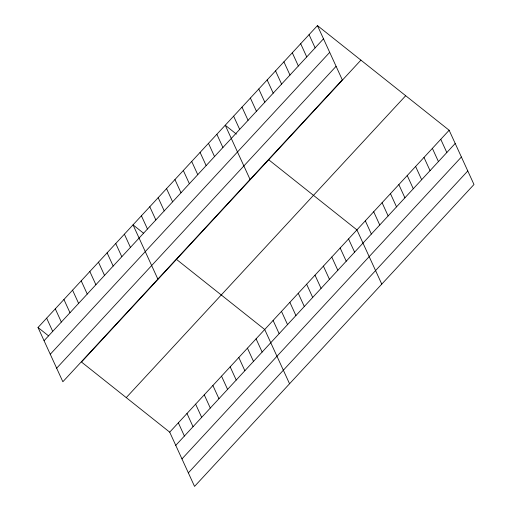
<?xml version="1.0" encoding="UTF-8"?>
<svg xmlns="http://www.w3.org/2000/svg" width="512" height="512" viewBox="0 0 512 512"><rect width="100%" height="100%" fill="white"/><g stroke="black" fill="none" stroke-linecap="round" stroke-linejoin="round"><path stroke-width="0.77" d="M317.453 25.6L342.291 79.846L62.854 381.747L38.016 327.494L317.453 25.6L449.146 130.253L473.984 184.506L194.547 486.4L169.709 432.154L81.472 362.029L360.909 60.134M44.07 340.717L323.507 38.816M50.266 354.253L329.702 52.358M56.653 368.205L336.09 66.31M126.253 397.613L405.69 95.718M169.709 432.154L449.146 130.253M175.763 445.37L455.2 143.475M181.958 458.912L461.395 157.011M188.346 472.858L467.782 170.963M236.416 134.106L225.235 125.222L250.074 179.475M268.698 159.763L356.934 229.882L381.773 284.128M143.578 233.235L133.024 224.851L157.862 279.098M176.486 259.386L264.717 329.504L289.555 383.757M38.016 327.494L48.57 335.885M440.762 139.309L446.816 152.531M432.378 148.371L438.432 161.587M424 157.427L430.048 170.643M415.616 166.483L421.664 179.699M407.232 175.539L413.286 188.755M398.848 184.595L404.902 197.818M390.464 193.651L396.518 206.874M309.069 34.656L315.123 47.878M382.08 202.707L388.134 215.93M300.685 43.712L306.739 56.934M373.696 211.77L379.75 224.986M292.301 52.768L298.355 65.99M365.318 220.826L371.366 234.042M283.917 61.83L289.971 75.046M275.539 70.886L281.587 84.102M348.55 238.938L354.605 252.154M267.155 79.942L273.203 93.158M340.166 247.994L346.221 261.216M258.771 88.998L264.826 102.214M331.782 257.05L337.837 270.272M250.387 98.054L256.442 111.277M323.398 266.106L329.453 279.328M242.003 107.11L248.058 120.333M315.014 275.162L321.069 288.384M233.619 116.166L239.674 129.389M306.637 284.224L312.685 297.44M298.253 293.28L304.301 306.496M216.858 134.285L222.906 147.501M289.869 302.336L295.923 315.552M208.474 143.341L214.522 156.557M281.485 311.392L287.539 324.608M200.09 152.397L206.144 165.613M273.101 320.448L279.155 333.67M191.706 161.453L197.76 174.669M183.322 170.509L189.376 183.731M256.083 338.835L262.131 352.058M174.938 179.565L180.992 192.787M247.443 348.166L253.498 361.389M166.554 188.621L172.608 201.843M238.81 357.498L244.858 370.72M158.176 197.683L164.224 210.899M230.17 366.829L236.224 380.051M149.792 206.739L155.84 219.955M221.536 376.16L227.584 389.382M141.408 215.795L147.462 229.011M212.896 385.491L218.95 398.714M204.256 394.822L210.31 408.045M124.384 234.182L130.438 247.398M195.622 404.154L201.677 417.376M115.75 243.514L121.805 256.73M186.982 413.485L193.037 426.707M107.11 252.845L113.165 266.061M178.349 422.816L184.397 436.038M98.477 262.176L104.525 275.392M89.837 271.507L95.891 284.73M81.203 280.838L87.251 294.061M72.563 290.17L78.618 303.392M63.93 299.501L69.978 312.723M55.29 308.832L61.344 322.054M46.656 318.163L52.704 331.386"/></g></svg>
